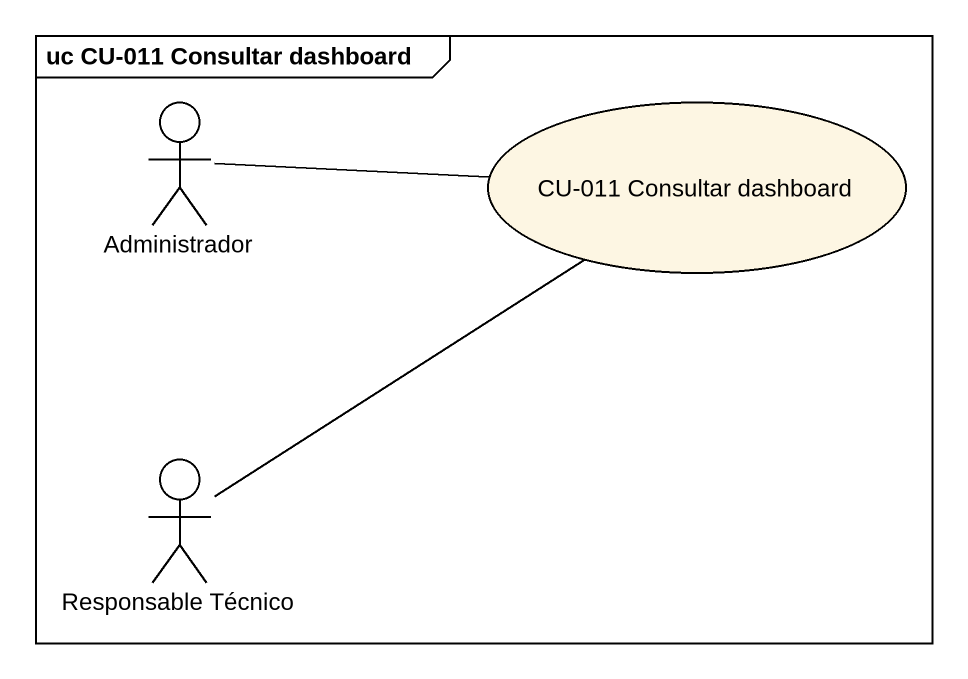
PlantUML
@startuml
mainframe uc CU-011 Consultar dashboard
actor Administrador
usecase "CU-011 Consultar dashboard" as CU_011_Consultar_dashboard
actor "Responsable Técnico" as Responsable_Técnico
CU_011_Consultar_dashboard -left- Administrador
CU_011_Consultar_dashboard -- Responsable_Técnico
@enduml
